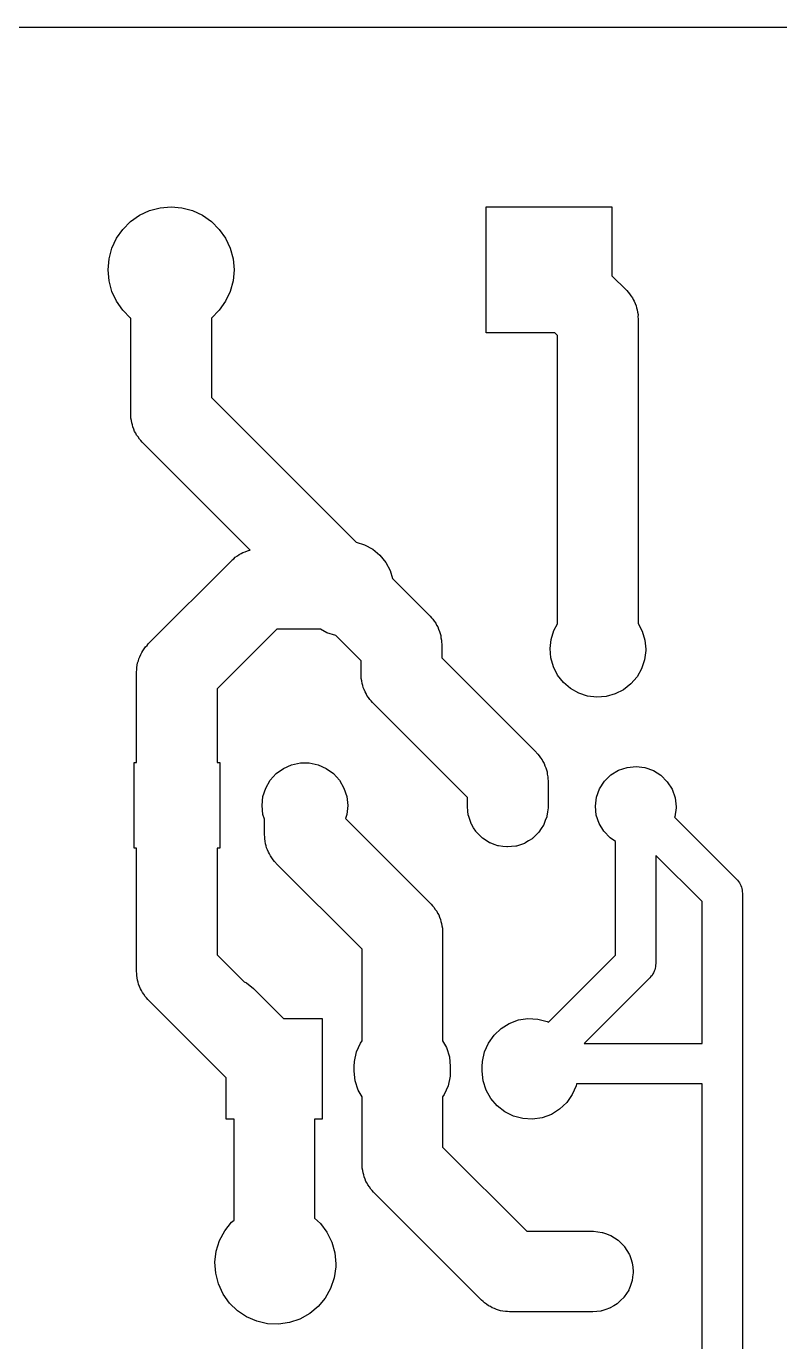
# Model space of a CAD drawing. Extents: x 10 to 287, y -200 to -10.
# Drawn here: x 110.36 to 125.31, y -62.95 to -36.83 of the extents above; entities that cross this region are included whole.
import ezdxf

# ---------------------------------------------------------------- set-up
doc = ezdxf.new("R2010")
doc.units = 0
doc.layers.add('BLACK', color=7, linetype='CONTINUOUS')

msp = doc.modelspace()

# ---------------------------------------------------------------- linework, layer by layer
at = {"layer": 'BLACK', "linetype": 'CONTINUOUS'}
for p, q in [((206.771, -36.8788), (33.5663, -36.8309)), ((112.801, -40.4907), (113.012, -40.4343)), ((113.012, -40.4343), (113.229, -40.4153)), ((113.229, -40.4153), (113.446, -40.4343)), ((113.446, -40.4343), (113.656, -40.4907)), ((119.479, -42.9153), (119.479, -40.4153)), ((119.479, -40.4153), (121.979, -40.4153)), ((121.979, -40.4153), (121.979, -41.784)), ((112.271, -40.8619), (112.425, -40.7078)), ((112.425, -40.7078), (112.604, -40.5828)), ((112.604, -40.5828), (112.801, -40.4907)), ((113.656, -40.4907), (113.854, -40.5828)), ((113.854, -40.5828), (114.032, -40.7078)), ((114.032, -40.7078), (114.186, -40.8619)), ((112.146, -41.0403), (112.271, -40.8619)), ((114.186, -40.8619), (114.311, -41.0403)), ((111.998, -41.4483), (112.054, -41.2378)), ((112.054, -41.2378), (112.146, -41.0403)), ((114.311, -41.0403), (114.404, -41.2378)), ((114.404, -41.2378), (114.46, -41.4483)), ((111.979, -41.6653), (111.998, -41.4483)), ((114.46, -41.4483), (114.479, -41.6653)), ((111.998, -41.8824), (111.979, -41.6653)), ((114.479, -41.6653), (114.46, -41.8824)), ((121.979, -41.784), (122.266, -42.0708)), ((112.054, -42.0929), (111.998, -41.8824)), ((114.46, -41.8824), (114.404, -42.0929)), ((112.146, -42.2903), (112.054, -42.0929)), ((112.271, -42.4688), (112.146, -42.2903)), ((114.311, -42.2903), (114.186, -42.4688)), ((114.404, -42.0929), (114.311, -42.2903)), ((122.266, -42.0708), (122.274, -42.0787)), ((122.274, -42.0787), (122.298, -42.1108)), ((122.298, -42.1108), (122.327, -42.1395)), ((122.327, -42.1395), (122.353, -42.181)), ((122.353, -42.181), (122.383, -42.2196)), ((122.383, -42.2196), (122.4, -42.2564)), ((122.4, -42.2564), (122.421, -42.2908)), ((122.421, -42.2908), (122.438, -42.337)), ((112.425, -42.6229), (112.271, -42.4688)), ((114.186, -42.4688), (114.032, -42.6229)), ((122.438, -42.337), (122.458, -42.3813)), ((122.458, -42.3813), (122.467, -42.4209)), ((122.467, -42.4209), (122.48, -42.4592)), ((122.48, -42.4592), (122.486, -42.5078)), ((122.486, -42.5078), (122.496, -42.5556)), ((122.496, -42.5556), (122.495, -42.5962)), ((112.429, -42.6253), (112.425, -42.6229)), ((112.429, -44.5289), (112.429, -42.6253)), ((114.032, -42.6229), (114.029, -42.6253)), ((114.029, -42.6253), (114.029, -44.1975)), ((122.495, -42.5962), (122.5, -42.6365)), ((122.5, -42.6365), (122.5, -48.6907)), ((120.848, -42.9153), (119.479, -42.9153)), ((120.9, -42.9678), (120.848, -42.9153)), ((120.9, -48.6926), (120.9, -42.9678)), ((114.029, -44.1975), (116.905, -47.0738)), ((112.433, -44.5692), (112.429, -44.5289)), ((112.433, -44.6097), (112.433, -44.5692)), ((112.443, -44.6575), (112.433, -44.6097)), ((112.449, -44.7061), (112.443, -44.6575)), ((112.462, -44.7444), (112.449, -44.7061)), ((112.471, -44.7841), (112.462, -44.7444)), ((112.491, -44.8284), (112.471, -44.7841)), ((112.507, -44.8746), (112.491, -44.8284)), ((112.529, -44.909), (112.507, -44.8746)), ((112.546, -44.9457), (112.529, -44.909)), ((112.576, -44.9843), (112.546, -44.9457)), ((112.602, -45.0258), (112.576, -44.9843)), ((112.631, -45.0546), (112.602, -45.0258)), ((112.655, -45.0866), (112.631, -45.0546)), ((112.663, -45.0946), (112.655, -45.0866)), ((114.797, -47.2287), (112.663, -45.0946)), ((114.654, -47.2785), (114.701, -47.2625)), ((114.701, -47.2625), (114.745, -47.2418)), ((114.745, -47.2418), (114.784, -47.2332)), ((114.784, -47.2332), (114.797, -47.2287)), ((116.905, -47.0738), (117.068, -47.1242)), ((117.068, -47.1242), (117.231, -47.2124)), ((117.231, -47.2124), (117.374, -47.3306)), ((112.778, -49.0904), (114.434, -47.4343)), ((114.434, -47.4343), (114.442, -47.4265)), ((114.442, -47.4265), (114.474, -47.4016)), ((114.474, -47.4016), (114.503, -47.373)), ((114.503, -47.373), (114.545, -47.3471)), ((114.545, -47.3471), (114.583, -47.3172)), ((114.583, -47.3172), (114.62, -47.3)), ((114.62, -47.3), (114.654, -47.2785)), ((117.374, -47.3306), (117.491, -47.4743)), ((117.491, -47.4743), (117.578, -47.638)), ((117.578, -47.638), (117.625, -47.7941)), ((117.625, -47.7941), (118.366, -48.5343)), ((118.366, -48.5343), (118.374, -48.5423)), ((118.374, -48.5423), (118.398, -48.5743)), ((118.398, -48.5743), (118.427, -48.6031)), ((115.331, -48.8), (114.144, -49.9875)), ((116.193, -48.8), (115.331, -48.8)), ((116.32, -48.8705), (116.193, -48.8)), ((118.427, -48.6031), (118.453, -48.6445)), ((118.453, -48.6445), (118.483, -48.6832)), ((118.483, -48.6832), (118.5, -48.7199)), ((118.5, -48.7199), (118.521, -48.7543)), ((118.521, -48.7543), (118.538, -48.8005)), ((118.538, -48.8005), (118.558, -48.8448)), ((120.771, -49.0025), (120.827, -48.8258)), ((120.827, -48.8258), (120.9, -48.6926)), ((122.5, -48.6907), (122.578, -48.838)), ((112.753, -49.1221), (112.778, -49.0904)), ((116.496, -48.9278), (116.32, -48.8705)), ((116.497, -48.9279), (116.496, -48.9278)), ((117, -49.4314), (116.497, -48.9279)), ((118.558, -48.8448), (118.567, -48.8845)), ((118.567, -48.8845), (118.58, -48.9228)), ((118.58, -48.9228), (118.586, -48.9714)), ((118.586, -48.9714), (118.596, -49.0192)), ((118.596, -49.0192), (118.595, -49.0597)), ((118.595, -49.0597), (118.6, -49.1)), ((120.75, -49.1867), (120.771, -49.0025)), ((122.578, -48.838), (122.632, -49.0155)), ((122.632, -49.0155), (122.65, -49.2)), ((112.589, -49.3904), (112.611, -49.3464)), ((112.611, -49.3464), (112.627, -49.3004)), ((112.627, -49.3004), (112.649, -49.2663)), ((112.649, -49.2663), (112.667, -49.2298)), ((112.667, -49.2298), (112.697, -49.1916)), ((112.697, -49.1916), (112.724, -49.1505)), ((112.724, -49.1505), (112.753, -49.1221)), ((118.6, -49.1), (118.6, -49.3686)), ((120.766, -49.3715), (120.75, -49.1867)), ((122.65, -49.2265), (122.626, -49.4105)), ((122.65, -49.2), (122.65, -49.2265)), ((112.544, -49.645), (112.549, -49.6047)), ((112.549, -49.5642), (112.56, -49.5165)), ((112.549, -49.6047), (112.549, -49.5642)), ((112.56, -49.5165), (112.566, -49.468)), ((112.566, -49.468), (112.58, -49.4299)), ((112.58, -49.4299), (112.589, -49.3904)), ((117, -49.7), (117, -49.4314)), ((118.6, -49.3686), (120.476, -51.2443)), ((120.817, -49.5497), (120.766, -49.3715)), ((120.901, -49.7146), (120.817, -49.5497)), ((122.568, -49.5864), (122.476, -49.7476)), ((122.626, -49.4105), (122.568, -49.5864)), ((112.544, -49.6561), (112.544, -49.645)), ((112.544, -51.45), (112.544, -49.6561)), ((117.005, -49.7403), (117, -49.7)), ((117.004, -49.7808), (117.005, -49.7403)), ((117.014, -49.8286), (117.004, -49.7808)), ((117.02, -49.8772), (117.014, -49.8286)), ((117.033, -49.9155), (117.02, -49.8772)), ((121.017, -49.8599), (120.901, -49.7146)), ((121.158, -49.9801), (121.017, -49.8599)), ((122.476, -49.7476), (122.355, -49.888)), ((114.144, -49.9875), (114.144, -51.45)), ((117.042, -49.9552), (117.033, -49.9155)), ((117.062, -49.9995), (117.042, -49.9552)), ((117.079, -50.0457), (117.062, -49.9995)), ((117.1, -50.0801), (117.079, -50.0457)), ((117.117, -50.1168), (117.1, -50.0801)), ((117.147, -50.1554), (117.117, -50.1168)), ((121.32, -50.0705), (121.158, -49.9801)), ((121.496, -50.1278), (121.32, -50.0705)), ((121.68, -50.1498), (121.496, -50.1278)), ((121.865, -50.1356), (121.68, -50.1498)), ((122.044, -50.0857), (121.865, -50.1356)), ((122.209, -50.0021), (122.044, -50.0857)), ((122.355, -49.888), (122.209, -50.0021)), ((117.173, -50.1969), (117.147, -50.1554)), ((117.202, -50.2257), (117.173, -50.1969)), ((117.226, -50.2577), (117.202, -50.2257)), ((117.234, -50.2657), (117.226, -50.2577)), ((119.11, -52.1414), (117.234, -50.2657)), ((120.476, -51.2443), (120.484, -51.2523)), ((120.484, -51.2523), (120.508, -51.2843)), ((120.508, -51.2843), (120.537, -51.3131)), ((120.537, -51.3131), (120.563, -51.3546)), ((120.563, -51.3546), (120.593, -51.3932)), ((120.593, -51.3932), (120.61, -51.4299)), ((120.61, -51.4299), (120.631, -51.4643)), ((112.494, -53.15), (112.494, -51.45)), ((112.494, -51.45), (112.544, -51.45)), ((114.144, -51.45), (114.194, -51.45)), ((114.194, -51.45), (114.194, -53.15)), ((115.196, -51.8004), (115.315, -51.6683)), ((115.315, -51.6683), (115.459, -51.5639)), ((115.459, -51.5639), (115.621, -51.4916)), ((115.621, -51.4916), (115.795, -51.4547)), ((115.795, -51.4547), (115.973, -51.4547)), ((115.973, -51.4547), (116.147, -51.4916)), ((116.147, -51.4916), (116.309, -51.5639)), ((116.309, -51.5639), (116.453, -51.6683)), ((116.453, -51.6683), (116.572, -51.8004)), ((120.631, -51.4643), (120.648, -51.5105)), ((120.648, -51.5105), (120.668, -51.5548)), ((120.668, -51.5548), (120.677, -51.5945)), ((120.677, -51.5945), (120.69, -51.6328)), ((120.69, -51.6328), (120.696, -51.6814)), ((120.696, -51.6814), (120.706, -51.7292)), ((121.83, -51.8194), (121.957, -51.6946)), ((121.957, -51.6946), (122.109, -51.6011)), ((122.109, -51.6011), (122.278, -51.5437)), ((122.278, -51.5437), (122.456, -51.525)), ((122.456, -51.525), (122.633, -51.5461)), ((122.633, -51.5461), (122.801, -51.606)), ((122.801, -51.606), (122.951, -51.7015)), ((122.951, -51.7015), (123.077, -51.8281)), ((115.052, -52.1233), (115.107, -51.9543)), ((115.107, -51.9543), (115.196, -51.8004)), ((116.572, -51.8004), (116.66, -51.9543)), ((116.66, -51.9543), (116.715, -52.1233)), ((120.706, -51.7292), (120.705, -51.7697)), ((120.705, -51.7697), (120.71, -51.81)), ((120.71, -51.81), (120.71, -52.325)), ((121.672, -52.1369), (121.733, -51.9693)), ((121.733, -51.9693), (121.83, -51.8194)), ((123.077, -51.8281), (123.171, -51.9793)), ((115.034, -52.3), (115.052, -52.1233)), ((116.715, -52.1233), (116.734, -52.3)), ((119.11, -52.325), (119.11, -52.1414)), ((121.65, -52.3138), (121.672, -52.1369)), ((123.171, -51.9793), (123.23, -52.1478)), ((123.23, -52.1478), (123.25, -52.325)), ((115.052, -52.4767), (115.034, -52.3)), ((115.084, -52.5734), (115.052, -52.4767)), ((116.715, -52.4767), (116.689, -52.5576)), ((116.734, -52.3), (116.715, -52.4767)), ((119.119, -52.4081), (119.11, -52.325)), ((119.127, -52.4913), (119.119, -52.4081)), ((119.129, -52.4967), (119.127, -52.4913)), ((120.698, -52.4301), (120.688, -52.5131)), ((120.71, -52.3473), (120.698, -52.4301)), ((120.71, -52.325), (120.71, -52.3362)), ((120.71, -52.3362), (120.71, -52.3369)), ((120.71, -52.3369), (120.71, -52.3473)), ((121.667, -52.4913), (121.65, -52.3138)), ((121.724, -52.6606), (121.667, -52.4913)), ((123.25, -52.3473), (123.225, -52.524)), ((123.25, -52.325), (123.25, -52.3473)), ((115.084, -52.8839), (115.084, -52.5734)), ((116.689, -52.5576), (118.385, -54.2532)), ((119.13, -52.5022), (119.129, -52.4967)), ((119.157, -52.5812), (119.13, -52.5022)), ((119.184, -52.6606), (119.157, -52.5812)), ((119.187, -52.6654), (119.184, -52.6606)), ((119.189, -52.6707), (119.187, -52.6654)), ((119.233, -52.7416), (119.189, -52.6707)), ((119.276, -52.8131), (119.233, -52.7416)), ((120.622, -52.6907), (120.575, -52.7603)), ((120.624, -52.6854), (120.622, -52.6907)), ((120.627, -52.6807), (120.624, -52.6854)), ((120.655, -52.6021), (120.627, -52.6807)), ((120.685, -52.524), (120.655, -52.6021)), ((120.686, -52.5184), (120.685, -52.524)), ((120.688, -52.5131), (120.686, -52.5184)), ((121.816, -52.8131), (121.724, -52.6606)), ((123.225, -52.524), (123.222, -52.5314)), ((123.222, -52.5314), (124.452, -53.761)), ((115.088, -52.9242), (115.084, -52.8839)), ((115.088, -52.9647), (115.088, -52.9242)), ((115.098, -53.0125), (115.088, -52.9647)), ((115.104, -53.0611), (115.098, -53.0125)), ((119.28, -52.8172), (119.276, -52.8131)), ((119.283, -52.8219), (119.28, -52.8172)), ((119.342, -52.8812), (119.283, -52.8219)), ((119.4, -52.9414), (119.342, -52.8812)), ((119.405, -52.9445), (119.4, -52.9414)), ((119.409, -52.9485), (119.405, -52.9445)), ((119.479, -52.9933), (119.409, -52.9485)), ((119.549, -53.0391), (119.479, -52.9933)), ((120.322, -53.005), (120.251, -53.0489)), ((120.394, -52.9622), (120.322, -53.005)), ((120.398, -52.9584), (120.394, -52.9622)), ((120.403, -52.9554), (120.398, -52.9584)), ((120.462, -52.8969), (120.403, -52.9554)), ((120.523, -52.8392), (120.462, -52.8969)), ((120.526, -52.8346), (120.523, -52.8392)), ((120.53, -52.8306), (120.526, -52.8346)), ((120.575, -52.7603), (120.53, -52.8306)), ((121.94, -52.9414), (121.816, -52.8131)), ((122.05, -53.0134), (121.94, -52.9414)), ((122.05, -55.2728), (122.05, -53.0134)), ((112.544, -53.15), (112.494, -53.15)), ((112.544, -55.5946), (112.544, -53.15)), ((114.194, -53.15), (114.144, -53.15)), ((114.144, -53.15), (114.144, -55.2632)), ((115.117, -53.0994), (115.104, -53.0611)), ((115.126, -53.139), (115.117, -53.0994)), ((115.146, -53.1833), (115.126, -53.139)), ((115.162, -53.2295), (115.146, -53.1833)), ((115.184, -53.2639), (115.162, -53.2295)), ((115.201, -53.3007), (115.184, -53.2639)), ((119.555, -53.041), (119.549, -53.0391)), ((119.559, -53.044), (119.555, -53.041)), ((119.638, -53.0721), (119.559, -53.044)), ((119.716, -53.1012), (119.638, -53.0721)), ((119.722, -53.102), (119.716, -53.1012)), ((119.727, -53.1039), (119.722, -53.102)), ((119.81, -53.1138), (119.727, -53.1039)), ((119.893, -53.1248), (119.81, -53.1138)), ((119.899, -53.1243), (119.893, -53.1248)), ((119.904, -53.125), (119.899, -53.1243)), ((119.988, -53.1162), (119.904, -53.125)), ((120.071, -53.1087), (119.988, -53.1162)), ((120.076, -53.1069), (120.071, -53.1087)), ((120.082, -53.1063), (120.076, -53.1069)), ((120.161, -53.0794), (120.082, -53.1063)), ((120.24, -53.0535), (120.161, -53.0794)), ((120.245, -53.0507), (120.24, -53.0535)), ((120.251, -53.0489), (120.245, -53.0507)), ((115.231, -53.3393), (115.201, -53.3007)), ((115.257, -53.3808), (115.231, -53.3393)), ((115.285, -53.4096), (115.257, -53.3808)), ((115.31, -53.4416), (115.285, -53.4096)), ((115.318, -53.4496), (115.31, -53.4416)), ((117.019, -55.1502), (115.318, -53.4496)), ((123.769, -54.2096), (122.85, -53.2907)), ((122.85, -53.2907), (122.85, -55.4385)), ((124.452, -53.761), (124.47, -53.7865)), ((124.47, -53.7865), (124.492, -53.8088)), ((124.492, -53.8088), (124.507, -53.8368)), ((124.507, -53.8368), (124.525, -53.8623)), ((124.525, -53.8623), (124.535, -53.8922)), ((124.535, -53.8922), (124.549, -53.9203)), ((124.549, -53.9203), (124.554, -53.9513)), ((124.554, -53.9513), (124.564, -53.9813)), ((124.564, -53.9813), (124.564, -54.0128)), ((124.564, -54.0128), (124.569, -54.0439)), ((124.569, -54.0439), (124.569, -77.6311)), ((118.385, -54.2532), (118.392, -54.2611)), ((118.392, -54.2611), (118.417, -54.2932)), ((118.417, -54.2932), (118.446, -54.3219)), ((123.769, -57.0296), (123.769, -54.2096)), ((118.446, -54.3219), (118.472, -54.3634)), ((118.472, -54.3634), (118.502, -54.4021)), ((118.502, -54.4021), (118.519, -54.4388)), ((118.519, -54.4388), (118.54, -54.4732)), ((118.54, -54.4732), (118.556, -54.5194)), ((118.556, -54.5194), (118.577, -54.5637)), ((118.577, -54.5637), (118.586, -54.6033)), ((118.586, -54.6033), (118.599, -54.6416)), ((118.599, -54.6416), (118.604, -54.6902)), ((118.604, -54.6902), (118.615, -54.738)), ((118.615, -54.738), (118.614, -54.7786)), ((118.614, -54.7786), (118.619, -54.8189)), ((118.619, -54.8189), (118.619, -56.9707)), ((114.144, -55.2632), (114.683, -55.8019)), ((117.019, -56.9725), (117.019, -55.1502)), ((120.719, -56.6034), (122.05, -55.2728)), ((112.548, -55.6349), (112.544, -55.5946)), ((122.806, -55.6201), (122.788, -55.6455)), ((122.816, -55.5901), (122.806, -55.6201)), ((122.83, -55.5621), (122.816, -55.5901)), ((122.835, -55.531), (122.83, -55.5621)), ((122.845, -55.501), (122.835, -55.531)), ((122.85, -55.4385), (122.845, -55.4696)), ((122.845, -55.4696), (122.845, -55.501)), ((112.548, -55.6755), (112.548, -55.6349)), ((112.558, -55.7233), (112.548, -55.6755)), ((112.564, -55.7718), (112.558, -55.7233)), ((112.577, -55.8101), (112.564, -55.7718)), ((112.586, -55.8498), (112.577, -55.8101)), ((112.606, -55.8941), (112.586, -55.8498)), ((114.683, -55.8019), (114.726, -55.823)), ((114.726, -55.823), (114.866, -55.9343)), ((122.733, -55.7213), (121.425, -57.0296)), ((122.751, -55.6958), (122.733, -55.7213)), ((122.774, -55.6736), (122.751, -55.6958)), ((122.788, -55.6455), (122.774, -55.6736)), ((112.622, -55.9403), (112.606, -55.8941)), ((112.644, -55.9747), (112.622, -55.9403)), ((112.661, -56.0114), (112.644, -55.9747)), ((112.691, -56.0501), (112.661, -56.0114)), ((112.717, -56.0915), (112.691, -56.0501)), ((112.745, -56.1203), (112.717, -56.0915)), ((112.77, -56.1523), (112.745, -56.1203)), ((114.866, -55.9343), (115.461, -56.5296)), ((112.778, -56.1603), (112.77, -56.1523)), ((114.326, -57.7085), (112.778, -56.1603)), ((115.461, -56.5296), (116.231, -56.5296)), ((116.231, -56.5296), (116.231, -58.5296)), ((119.778, -56.7274), (119.941, -56.626)), ((119.941, -56.626), (120.122, -56.5595)), ((120.122, -56.5595), (120.312, -56.5307)), ((120.312, -56.5307), (120.505, -56.5408)), ((120.505, -56.5408), (120.691, -56.5893)), ((120.691, -56.5893), (120.719, -56.6034)), ((119.527, -57.0174), (119.638, -56.8597)), ((119.638, -56.8597), (119.778, -56.7274)), ((116.911, -57.1941), (116.987, -57.0174)), ((116.987, -57.0174), (117.019, -56.9725)), ((118.619, -56.9707), (118.694, -57.1069)), ((118.694, -57.1069), (118.752, -57.2906)), ((119.451, -57.1941), (119.527, -57.0174)), ((121.425, -57.0296), (123.769, -57.0296)), ((116.866, -57.4821), (116.872, -57.3825)), ((116.872, -57.3825), (116.911, -57.1941)), ((118.752, -57.2906), (118.771, -57.4821)), ((119.406, -57.4821), (119.412, -57.3825)), ((119.412, -57.3825), (119.451, -57.1941)), ((114.326, -58.5296), (114.326, -57.7085)), ((116.866, -57.5771), (116.866, -57.4821)), ((116.886, -57.7686), (116.866, -57.5771)), ((118.766, -57.6767), (118.727, -57.8651)), ((118.771, -57.5771), (118.766, -57.6767)), ((118.771, -57.4821), (118.771, -57.5771)), ((119.406, -57.5771), (119.406, -57.4821)), ((119.426, -57.7686), (119.406, -57.5771)), ((116.943, -57.9523), (116.886, -57.7686)), ((117.019, -58.0885), (116.943, -57.9523)), ((118.727, -57.8651), (118.65, -58.0418)), ((119.483, -57.9523), (119.426, -57.7686)), ((119.577, -58.1207), (119.483, -57.9523)), ((121.267, -57.8651), (121.19, -58.0418)), ((121.274, -57.8296), (121.267, -57.8651)), ((123.769, -57.8296), (121.274, -57.8296)), ((123.769, -77.4654), (123.769, -57.8296)), ((117.019, -59.4189), (117.019, -58.0885)), ((118.65, -58.0418), (118.619, -58.0867)), ((118.619, -58.0867), (118.619, -59.0875)), ((119.702, -58.2669), (119.577, -58.1207)), ((121.08, -58.1995), (120.94, -58.3318)), ((121.19, -58.0418), (121.08, -58.1995)), ((119.854, -58.3849), (119.702, -58.2669)), ((120.027, -58.4699), (119.854, -58.3849)), ((120.213, -58.5184), (120.027, -58.4699)), ((120.776, -58.4332), (120.596, -58.4997)), ((120.94, -58.3318), (120.776, -58.4332)), ((114.479, -58.5296), (114.326, -58.5296)), ((114.479, -60.5307), (114.479, -58.5296)), ((116.231, -58.5296), (116.079, -58.5296)), ((116.079, -58.5296), (116.079, -60.4927)), ((120.405, -58.5285), (120.213, -58.5184)), ((120.596, -58.4997), (120.405, -58.5285)), ((118.619, -59.0875), (120.286, -60.755)), ((117.023, -59.4592), (117.019, -59.4189)), ((117.023, -59.4997), (117.023, -59.4592)), ((117.033, -59.5475), (117.023, -59.4997)), ((117.039, -59.5961), (117.033, -59.5475)), ((117.052, -59.6344), (117.039, -59.5961)), ((117.061, -59.674), (117.052, -59.6344)), ((117.081, -59.7183), (117.061, -59.674)), ((117.097, -59.7645), (117.081, -59.7183)), ((117.119, -59.7989), (117.097, -59.7645)), ((117.136, -59.8357), (117.119, -59.7989)), ((117.166, -59.8743), (117.136, -59.8357)), ((117.192, -59.9158), (117.166, -59.8743)), ((117.22, -59.9446), (117.192, -59.9158)), ((117.245, -59.9766), (117.22, -59.9446)), ((117.253, -59.9846), (117.245, -59.9766)), ((119.389, -62.1207), (117.253, -59.9846)), ((114.294, -60.7464), (114.43, -60.574)), ((114.43, -60.574), (114.479, -60.5307)), ((116.079, -60.4927), (116.192, -60.597)), ((114.191, -60.9408), (114.294, -60.7464)), ((116.192, -60.597), (116.323, -60.773)), ((116.323, -60.773), (116.42, -60.97)), ((120.286, -60.755), (121.6, -60.755)), ((121.6, -60.755), (121.605, -60.755)), ((121.605, -60.755), (121.606, -60.755)), ((121.606, -60.755), (121.606, -60.755)), ((121.606, -60.755), (121.611, -60.7551)), ((121.611, -60.7551), (121.697, -60.7659)), ((121.697, -60.7659), (121.783, -60.7761)), ((121.783, -60.7761), (121.785, -60.7771)), ((121.785, -60.7771), (121.788, -60.7774)), ((121.788, -60.7774), (121.869, -60.807)), ((121.869, -60.807), (121.951, -60.836)), ((121.951, -60.836), (121.953, -60.8375)), ((121.953, -60.8375), (121.956, -60.8384)), ((121.956, -60.8384), (122.028, -60.8852)), ((114.126, -61.1505), (114.191, -60.9408)), ((116.42, -60.97), (116.48, -61.1813)), ((122.028, -60.8852), (122.101, -60.9315)), ((122.101, -60.9315), (122.103, -60.9335)), ((122.103, -60.9335), (122.106, -60.935)), ((122.106, -60.935), (122.166, -60.9968)), ((122.166, -60.9968), (122.227, -61.0581)), ((122.227, -61.0581), (122.228, -61.0605)), ((122.228, -61.0605), (122.23, -61.0625)), ((122.23, -61.0625), (122.276, -61.1361)), ((114.1, -61.3686), (114.126, -61.1505)), ((114.115, -61.5877), (114.1, -61.3686)), ((116.48, -61.1813), (116.5, -61.4)), ((122.276, -61.1361), (122.321, -61.2093)), ((122.321, -61.2093), (122.322, -61.212)), ((122.322, -61.212), (122.324, -61.2144)), ((122.324, -61.2144), (122.352, -61.2962)), ((122.352, -61.2962), (122.38, -61.3778)), ((114.169, -61.8006), (114.115, -61.5877)), ((116.498, -61.4628), (116.467, -61.6801)), ((116.5, -61.4), (116.498, -61.4628)), ((122.38, -61.3778), (122.38, -61.3805)), ((122.38, -61.3805), (122.381, -61.3832)), ((122.381, -61.3832), (122.39, -61.4692)), ((122.4, -61.5773), (122.388, -61.6574)), ((122.39, -61.4692), (122.4, -61.555)), ((122.4, -61.555), (122.4, -61.5601)), ((122.4, -61.5601), (122.4, -61.5606)), ((122.4, -61.5606), (122.4, -61.5611)), ((122.4, -61.5611), (122.4, -61.5773)), ((114.261, -62), (114.169, -61.8006)), ((116.396, -61.8881), (116.289, -62.0797)), ((116.467, -61.6801), (116.396, -61.8881)), ((122.346, -61.8295), (122.319, -61.9057)), ((122.375, -61.754), (122.346, -61.8295)), ((122.376, -61.7456), (122.375, -61.754)), ((122.379, -61.7377), (122.376, -61.7456)), ((122.388, -61.6574), (122.379, -61.7377)), ((114.388, -62.1793), (114.261, -62)), ((116.289, -62.0797), (116.149, -62.2485)), ((119.421, -62.146), (119.389, -62.1207)), ((119.449, -62.175), (119.421, -62.146)), ((122.154, -62.125), (122.097, -62.182)), ((122.213, -62.0692), (122.154, -62.125)), ((122.217, -62.0622), (122.213, -62.0692)), ((122.223, -62.0563), (122.217, -62.0622)), ((122.267, -61.988), (122.223, -62.0563)), ((122.312, -61.9207), (122.267, -61.988)), ((122.315, -61.9128), (122.312, -61.9207)), ((122.319, -61.9057), (122.315, -61.9128)), ((114.545, -62.3326), (114.388, -62.1793)), ((114.727, -62.4546), (114.545, -62.3326)), ((115.98, -62.389), (115.788, -62.4963)), ((116.149, -62.2485), (115.98, -62.389)), ((119.49, -62.2014), (119.449, -62.175)), ((119.529, -62.232), (119.49, -62.2014)), ((119.565, -62.2496), (119.529, -62.232)), ((119.599, -62.2716), (119.565, -62.2496)), ((119.645, -62.2883), (119.599, -62.2716)), ((119.689, -62.3096), (119.645, -62.2883)), ((119.729, -62.3187), (119.689, -62.3096)), ((119.767, -62.3326), (119.729, -62.3187)), ((119.815, -62.3387), (119.767, -62.3326)), ((119.863, -62.3497), (119.815, -62.3387)), ((119.904, -62.3498), (119.863, -62.3497)), ((119.944, -62.3549), (119.904, -62.3498)), ((119.955, -62.355), (119.944, -62.3549)), ((121.6, -62.355), (119.955, -62.355)), ((121.68, -62.346), (121.6, -62.355)), ((121.761, -62.3387), (121.68, -62.346)), ((121.769, -62.3361), (121.761, -62.3387)), ((121.777, -62.3351), (121.769, -62.3361)), ((121.854, -62.3085), (121.777, -62.3351)), ((121.93, -62.2835), (121.854, -62.3085)), ((121.938, -62.2792), (121.93, -62.2835)), ((121.946, -62.2765), (121.938, -62.2792)), ((122.014, -62.2336), (121.946, -62.2765)), ((122.084, -62.1922), (122.014, -62.2336)), ((122.09, -62.1864), (122.084, -62.1922)), ((122.097, -62.182), (122.09, -62.1864)), ((114.929, -62.5413), (114.727, -62.4546)), ((115.143, -62.5897), (114.929, -62.5413)), ((115.363, -62.5984), (115.143, -62.5897)), ((115.58, -62.5668), (115.363, -62.5984)), ((115.788, -62.4963), (115.58, -62.5668))]:
    msp.add_line(p, q, dxfattribs=at)

doc.saveas('drawing.dxf')
